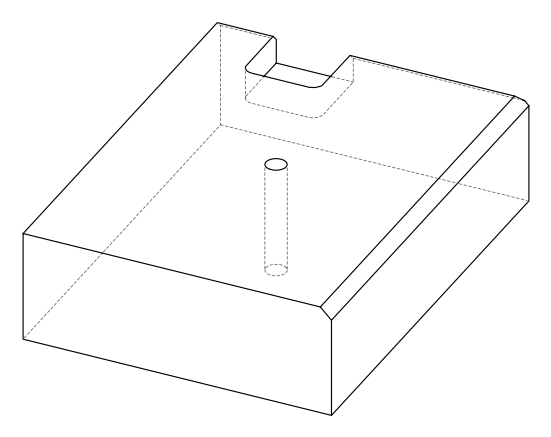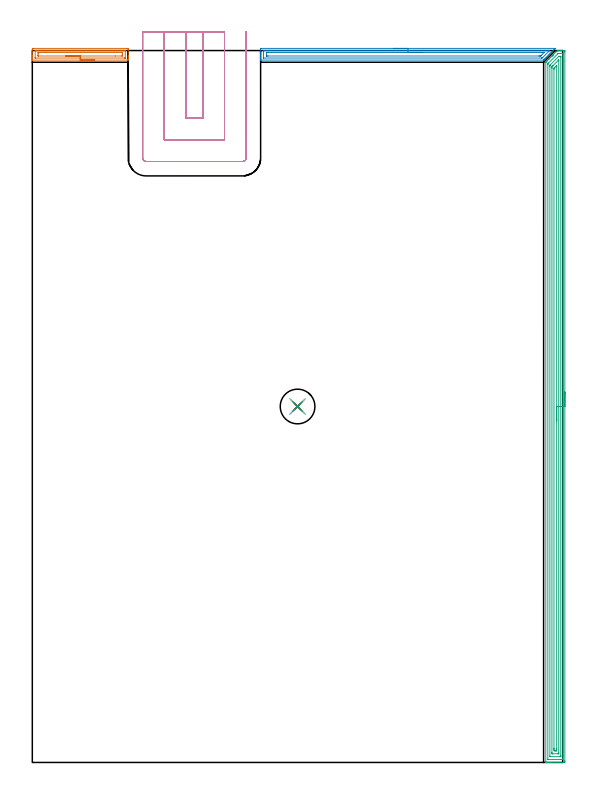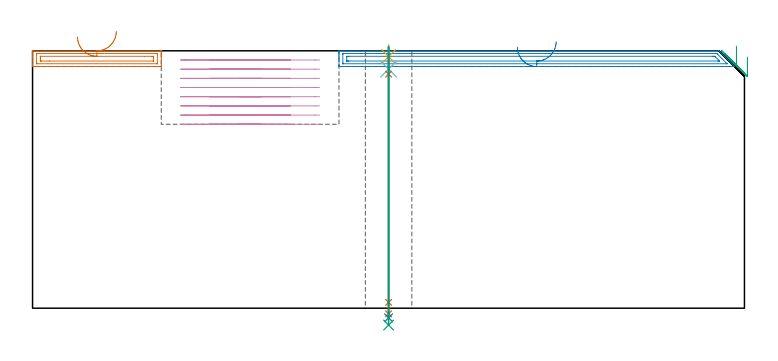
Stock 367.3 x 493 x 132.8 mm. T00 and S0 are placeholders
(PLAN: 9 operations, 6 tool changes, 40.7 min)
(1 AREA_MILL | FG_CHAMFER_SURFACE | UGT0205_001 | 1.82 min | 2499 mm3)
(2 AREA_MILL_1 | FG_CHAMFER_SURFACE_1 | UGT0205_001 | 5.04 min | 6839 mm3)
(3 AREA_MILL_2 | FG_CHAMFER_SURFACE_2 | UGT0205_001 | 19.88 min | 42633 mm3)
(4 MILL_SLOT | SLOT_PARTIAL_RECTANGULAR | UGT0201_094 | Follow Part, ap 5, ae 75% | 12.14 min | 298873 mm3)
(5 SPOT_DRILL | STEP1HOLE | NXT0321_9005460120000 | 0.05 min | 189 mm3)
(6 DRILL_BLIND_HOLE_INTO_CENTER | STEP1HOLE | UGT0301_185 | 0.05 min | 171 mm3)
(7 GUN_DRILL_THROUGH_HOLE | STEP1HOLE | UGT0307_002 | 0.6 min | 3472 mm3)
(8 SPADE_DRILL_TO_ENLARGE_THROUGH_HOLE | STEP1HOLE | UGT0306_006 | 0.56 min | 21148 mm3)
(9 DRILL_TO_ENLARGE_THROUGH_HOLE | STEP1HOLE | UGT0301_057 | 0.58 min | 35017 mm3)
(TOOL UGT0205_001 | Chamfer Mill 20 x 3 x 45 deg. | D20 FL50 Z2)
(TOOL UGT0201_094 | End mill 20 mm | D20 FL38 Z4)
(TOOL NXT0321_9005460120000 | NC Spot Drill, 142deg, 12mm, Carbide, Uncoated | D12 PA142 FL30 Z2)
(TOOL UGT0301_185 | Twist Drill 6.3 mm | D6.3 PA118 FL61 Z2)
(TOOL UGT0307_002 | Gun Drill 6 mm | D6 PA130 FL24 Z1)
(TOOL UGT0306_006 | Spade Drill 15.5mm | D15.5 PA132 FL10 Z2)
(TOOL UGT0301_057 | Twist Drill 24 mm | D24 PA118 FL160 Z2)
(OP 1 AREA_MILL)
G17 G21 G94 G90
T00 M6
G54
G17 G0 G90 X43.2 Y486.4 S1061 M3
G43 Z142.8 H0
G94 G1 X43.162 Z141.928 F250.
X43.048 Z141.064
X42.859 Z140.212
X42.597 Z139.38
X42.263 Z138.574
X41.86 Z137.8
X41.392 Z137.064
X40.86 Z136.372
X40.271 Z135.729
X39.628 Z135.14
X38.936 Z134.608
X38.2 Z134.14
X37.426 Z133.737
X36.62 Z133.403
X35.788 Z133.141
X34.936 Z132.952
X34.072 Z132.838
X33.2 Z132.8
X0.164
X0.01 Y486.403 Z132.788
X0.007 Y486.423 Z132.768
X0. Y486.775 Z132.425
Y487.141 Z132.059
Y487.794 Z131.401
Y489.005 Z130.191
Y489.564 Z129.63
Y493.712 Z125.485
X0.003 Y493.992 Z125.205
X0.009 Y494.492 Z124.706
X0.104 Y494.495 Z124.703
X0.611 Y494.5 Z124.7
X65.277
X65.789 Y494.499 Z124.701
X66.296 Y494.494 Z124.703
X66.392 Y494.492 Z124.706
X66.4 Y493.992 Z125.205
Y489.564 Z129.63
Y489.005 Z130.191
Y488.679 Z130.517
Y488.12 Z131.076
Y487.794 Z131.401
Y487.141 Z132.059
Y486.774 Z132.425
X66.393 Y486.423 Z132.768
X66.39 Y486.403 Z132.788
X66.235 Y486.4 Z132.8
X33.2
Y487.814 Z131.386
X2.175 Y487.815 Z131.385
X2.075 Y487.817 Z131.383
X2.026 Y487.819 Z131.381
X2.01 Y487.821 Z131.379
X2.008 Y487.838 Z131.362
X2.004 Y487.944 Z131.256
X2. Y488.187 Z131.013
Y492.614 Z126.586
X2.004 Y493.008 Z126.192
X2.007 Y493.06 Z126.14
X2.011 Y493.08 Z126.12
X2.017 Y493.081 Z126.119
X2.07 Y493.084 Z126.116
X2.179 Y493.085 Z126.115
X2.397 Y493.086 Z126.114
X64.225 Y493.085 Z126.115
X64.325 Y493.083 Z126.117
X64.374 Y493.081 Z126.119
X64.39 Y493.079 Z126.121
X64.392 Y493.062 Z126.138
X64.396 Y492.956 Z126.244
X64.4 Y492.713 Z126.487
Y488.286 Z130.914
X64.396 Y487.892 Z131.308
X64.393 Y487.84 Z131.36
X64.389 Y487.82 Z131.38
X64.383 Y487.819 Z131.381
X64.33 Y487.816 Z131.384
X64.221 Y487.815 Z131.385
X64.003 Y487.814 Z131.386
X33.2
Y489.228 Z129.972
X4.182 Y489.229 Z129.971
X4.07 Y489.231 Z129.969
X4.03 Y489.233 Z129.967
X4.014 Y489.234 Z129.966
X4.01 Y489.264 Z129.936
X4.005 Y489.384 Z129.816
X4.001 Y489.564 Z129.636
X4. Y490.631 Z128.569
X4.004 Y491.335 Z127.865
X4.007 Y491.509 Z127.691
X4.022 Y491.664 Z127.536
X4.182 Y491.666 Z127.534
X4.738 Y491.67 Z127.53
X8.754 Y491.672 Z127.528
X62.218 Y491.671 Z127.529
X62.33 Y491.669 Z127.531
X62.37 Y491.667 Z127.533
X62.386 Y491.666 Z127.534
X62.39 Y491.636 Z127.564
X62.395 Y491.516 Z127.684
X62.399 Y491.335 Z127.865
X62.4 Y490.269 Z128.931
X62.396 Y489.564 Z129.636
X62.393 Y489.391 Z129.809
X62.378 Y489.235 Z129.965
X62.218 Y489.234 Z129.966
X61.662 Y489.23 Z129.97
X57.646 Y489.228 Z129.972
X33.2
X32.328 Z130.01
X31.464 Z130.123
X30.612 Z130.312
X29.78 Z130.575
X28.974 Z130.908
X28.2 Z131.311
X27.464 Z131.78
X26.772 Z132.311
X26.129 Z132.9
X25.54 Z133.544
X25.008 Z134.236
X24.54 Z134.972
X24.137 Z135.745
X23.803 Z136.551
X23.541 Z137.383
X23.352 Z138.235
X23.238 Z139.1
X23.2 Z139.972
G0 Z142.8
M5
M2
(OP 2 AREA_MILL_1)
G17 G21 G94 G90
T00 M6
G54
G17 G0 G90 X250.15 Y494.5 S1061 M3
G43 Z142.8 H0
Z134.7
G94 G1 X250.188 Z133.828 F250.
X250.302 Z132.964
X250.491 Z132.112
X250.753 Z131.28
X251.087 Z130.474
X251.49 Z129.7
X251.958 Z128.964
X252.49 Z128.272
X253.079 Z127.629
X253.722 Z127.04
X254.414 Z126.508
X255.15 Z126.04
X255.924 Z125.637
X256.73 Z125.303
X257.562 Z125.041
X258.414 Z124.852
X259.278 Z124.738
X260.15 Z124.7
X361.92
X362.174 Y494.495 Z124.705
X362.181 Y494.493 Z124.706
X362.174 Y494.473 Z124.726
X362.023 Y494.322 Z124.877
X361.694 Y493.992 Z125.204
X361.16 Y493.46 Z125.739
X360.808 Y493.107 Z126.09
X360.298 Y492.598 Z126.602
X359.923 Y492.221 Z126.975
X359.436 Y491.736 Z127.464
X359.037 Y491.336 Z127.861
X358.574 Y490.874 Z128.326
X358.152 Y490.45 Z128.747
X358.003 Y490.303 Z128.896
X357.713 Y490.013 Z129.187
X357.266 Y489.565 Z129.632
X356.791 Y489.091 Z130.109
X356.381 Y488.679 Z130.518
X355.88 Y488.18 Z131.019
X355.495 Y487.794 Z131.404
X354.97 Y487.269 Z131.93
X354.727 Y487.025 Z132.172
X354.609 Y486.908 Z132.289
X354.429 Y486.729 Z132.471
X354.312 Y486.612 Z132.588
X354.116 Y486.419 Z132.774
X354.095 Y486.404 Z132.789
X353.983 Y486.4 Z132.8
X158.275
X158.108 Y486.403 Z132.788
X158.1 Y486.425 Z132.765
Y486.798 Z132.401
Y487.099 Z132.101
Y487.794 Z131.401
Y489.026 Z130.171
Y489.565 Z129.63
Y490.181 Z129.014
Y493.723 Z125.474
X158.103 Y493.992 Z125.205
X158.109 Y494.492 Z124.706
X158.215 Y494.494 Z124.704
X158.722 Y494.5 Z124.7
X260.15
Y493.086 Z126.114
X358.024
X358.201 Y493.084 Z126.116
X358.288 Y493.081 Z126.119
X358.317 Y493.079 Z126.121
X358.313 Y493.072 Z126.128
X358.278 Y493.031 Z126.169
X358.181 Y492.931 Z126.269
X358.097 Y492.846 Z126.354
X353.535 Y488.285 Z130.915
X353.286 Y488.041 Z131.159
X353.068 Y487.83 Z131.37
X352.642 Y487.815 Z131.385
X352.62
X160.287 Y487.814 Z131.386
X160.186 Y487.815 Z131.385
X160.136 Y487.818 Z131.382
X160.117 Y487.821 Z131.379
X160.11 Y487.83 Z131.37
X160.105 Y487.946 Z131.254
X160.101 Y488.199 Z131.001
Y492.626 Z126.574
X160.108 Y493.032 Z126.168
X160.11 Y493.08 Z126.12
X160.129 Y493.082 Z126.118
X160.182 Y493.084 Z126.116
X160.291 Y493.085 Z126.115
X160.509 Y493.086 Z126.114
X260.15
Y491.672 Z127.528
X353.535 Y491.671 Z127.529
X354.091
X354.222 Y491.669 Z127.531
X354.429 Y491.665 Z127.535
X354.447 Y491.656 Z127.544
X354.44 Y491.645 Z127.555
X354.429 Y491.629 Z127.571
X352.364 Y489.565 Z129.635
X352.053 Y489.262 Z129.938
X352.032 Y489.243 Z129.957
X352. Y489.236 Z129.964
X351.917 Y489.233 Z129.967
X351.748 Y489.23 Z129.97
X351.193 Y489.229 Z129.971
X350.854
X163.19
X162.634 Y489.23 Z129.97
X162.297 Y489.233 Z129.967
X162.185 Y489.236 Z129.964
X162.11 Y489.246 Z129.954
X162.106 Y489.37 Z129.83
X162.102 Y489.565 Z129.635
X162.1 Y489.759 Z129.441
X162.101 Y491.53 Z127.67
X162.104 Y491.595 Z127.605
X162.11 Y491.646 Z127.554
X162.114 Y491.665 Z127.535
X162.128 Y491.666 Z127.534
X162.297 Y491.669 Z127.531
X162.851 Y491.671 Z127.529
X163.19
X260.15 Y491.672 Z127.528
X261.022 Z127.567
X261.887 Z127.68
X262.738 Z127.869
X263.57 Z128.132
X264.376 Z128.465
X265.15 Z128.868
X265.886 Z129.337
X266.578 Z129.868
X267.221 Z130.457
X267.81 Z131.101
X268.342 Z131.793
X268.81 Z132.528
X269.213 Z133.302
X269.547 Z134.108
X269.809 Z134.94
X269.998 Z135.792
X270.112 Z136.657
X270.15 Z137.528
G0 Z142.8
M5
M2
(OP 3 AREA_MILL_2)
G17 G21 G94 G90
T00 M6
G54
G17 G0 G90 X368.8 Y256.5 S1061 M3
G43 Z142.8 H0
Z129.6
G94 G1 Y256.462 Z128.728 F250.
Y256.348 Z127.864
Y256.159 Z127.012
Y255.897 Z126.18
Y255.563 Z125.374
Y255.16 Z124.6
Y254.691 Z123.864
Y254.16 Z123.172
Y253.571 Z122.529
Y252.928 Z121.94
Y252.236 Z121.409
Y251.5 Z120.94
Y250.726 Z120.537
Y249.92 Z120.203
Y249.088 Z119.941
Y248.236 Z119.752
Y247.372 Z119.638
Y246.5 Z119.6
Y1.078
X368.799 Y0.628 Z119.601
X368.795 Y0.189 Z119.603
X368.792 Y0.01 Z119.606
X368.363 Y0. Z120.035
X358.678 Z129.716
X357.274 Z131.122
X356.917 Z131.477
X356.204 Z132.196
X355.954 Z132.445
X355.599 Y0.003 Z132.792
X355.6 Y0.174 Z132.8
Y0.181
Y484.772
X355.599 Y484.898 Z132.793
Y484.9
X355.721 Y485.022 Z132.677
X355.918 Y485.219 Z132.48
X356.037 Y485.339 Z132.359
X356.37 Y485.67 Z132.03
X356.594 Y485.895 Z131.805
X356.812 Y486.113 Z131.586
X356.917 Y486.219 Z131.479
X357.358 Y486.658 Z131.042
X357.798 Y487.1 Z130.598
X358.005 Y487.305 Z130.394
X358.054 Y487.354 Z130.346
X358.678 Y487.98 Z129.718
X358.895 Y488.195 Z129.505
X359.559 Y488.86 Z128.838
X359.621 Y488.921 Z128.778
X359.793 Y489.093 Z128.606
X359.852 Y489.154 Z128.544
X359.91 Y489.21 Z128.489
X360.091 Y489.391 Z128.308
X360.146 Y489.447 Z128.251
X360.199 Y489.499 Z128.2
X360.389 Y489.69 Z128.01
X360.439 Y489.74 Z127.958
X360.488 Y489.788 Z127.911
X360.687 Y489.988 Z127.712
X360.733 Y490.034 Z127.665
X360.777 Y490.077 Z127.622
X360.985 Y490.286 Z127.414
X363.369 Y492.67 Z125.03
X363.521 Y492.822 Z124.876
X363.671 Y492.968 Z124.727
X363.705 Y492.994 Z124.692
X363.741 Y492.998 Z124.657
X363.764 Y493. Z124.633
X364.841 Z123.553
X366.079 Z122.318
X366.602 Z121.792
X367.221 Z121.175
X367.483 Z120.913
X368.101 Z120.295
X368.363 Y492.996 Z120.033
X368.791 Y492.99 Z119.605
X368.795 Y492.81 Z119.603
X368.799 Y492.372 Z119.601
X368.8 Y491.928 Z119.6
Y246.5
X367.386 Z121.014
X367.385 Y2.515 Z121.015
X367.384 Y2.416 Z121.016
X367.379 Y2.028 Z121.021
X367.004 Y2.009 Z121.396
X366.602 Y2.003 Z121.798
X366.131 Y2. Z122.269
X365.722 Z122.678
X357.327 Z131.073
X357.108 Y2.002 Z131.292
X357.074 Y2.004 Z131.326
X357.039 Y2.01 Z131.361
X357.021 Y2.015 Z131.379
X357.02 Y2.043 Z131.38
X357.015 Y2.317 Z131.385
Y483.332
X357.016 Y483.431 Z131.384
X357.021 Y483.827 Z131.379
X357.029 Y483.868 Z131.371
X357.056 Y483.899 Z131.344
X357.108 Y483.955 Z131.292
X357.194 Y484.044 Z131.206
X357.475 Y484.325 Z130.925
X363.848 Y490.698 Z124.552
X363.961 Y490.809 Z124.439
X364.095 Y490.937 Z124.305
X364.143 Y490.981 Z124.257
X364.197 Y490.99 Z124.203
X364.434 Y490.997 Z123.966
X365.722 Y491. Z122.678
X367.073 Z121.327
X367.292 Y490.998 Z121.108
X367.326 Y490.996 Z121.074
X367.361 Y490.99 Z121.039
X367.379 Y490.985 Z121.021
X367.38 Y490.957 Z121.02
X367.385 Y490.683 Z121.015
X367.386 Y246.5 Z121.014
X365.972 Z122.428
X365.971 Y4.845 Z122.429
X365.969 Y4.205 Z122.431
X365.967 Y4.078 Z122.433
X365.965 Y4.022 Z122.435
X365.915 Y4.008 Z122.485
X365.722 Y4.005 Z122.678
X365.042 Y4. Z123.358
X358.879 Y4.001 Z129.521
X358.678 Y4.004 Z129.722
X358.478 Y4.01 Z129.923
X358.435 Y4.016 Z129.965
X358.433 Y4.053 Z129.967
X358.43 Y4.12 Z129.97
X358.429 Y4.205 Z129.971
Y4.458
Y481.896
X358.431 Y482.537 Z129.969
X358.433 Y482.786 Z129.967
X358.435 Y482.822 Z129.965
X358.452 Y482.843 Z129.948
X358.501 Y482.897 Z129.899
X358.678 Y483.078 Z129.722
X364.396 Y488.795 Z124.004
X364.548 Y488.94 Z123.852
X364.59 Y488.979 Z123.81
X364.648 Y488.992 Z123.752
X364.841 Y488.995 Z123.559
X365.521 Y488.999 Z122.879
X365.722 Y488.996 Z122.678
X365.922 Y488.99 Z122.478
X365.965 Y488.984 Z122.435
X365.967 Y488.947 Z122.433
X365.97 Y488.88 Z122.43
X365.971 Y488.795 Z122.429
Y488.542
X365.972 Y246.5 Z122.428
X364.557 Z123.843
Y6.887
X364.555 Y6.283 Z123.845
X364.552 Y6.08 Z123.848
X364.551 Y6.015 Z123.849
X364.506 Y6.01 Z123.894
X364.397 Y6.006 Z124.003
X363.961 Y6. Z124.439
X360.439 Z127.961
X360.002 Y6.004 Z128.398
X359.895 Y6.008 Z128.505
X359.849 Y6.011 Z128.551
X359.848 Y6.048 Z128.552
X359.845 Y6.143 Z128.555
X359.843 Y6.598 Z128.557
Y6.887
Y480.749
X359.844 Y481.353 Z128.556
X359.847 Y481.643 Z128.553
X359.85 Y481.789 Z128.55
X359.946 Y481.89 Z128.454
X360.07 Y482.018 Z128.33
X360.439 Y482.39 Z127.961
X360.512 Y482.463 Z127.888
X364.162 Y486.113 Z124.238
X364.3 Y486.247 Z124.1
X364.51 Y486.449 Z123.89
X364.551 Y486.465 Z123.849
X364.553 Y486.406 Z123.847
X364.556 Y486.113 Z123.844
X364.557 Y485.925 Z123.843
Y246.5
X363.143 Z125.257
Y9.505
X363.139 Y8.675 Z125.261
X363.137 Y8.618 Z125.263
X363.08 Y8.01 Z125.32
X362.861 Y8.004 Z125.539
X362.2 Y8.001 Z126.2
X361.983 Z126.417
X361.32 Y8.01 Z127.08
X361.264 Y8.675 Z127.136
X361.26 Y8.735 Z127.14
X361.257 Y9.569 Z127.143
Y9.633
Y479.918
X361.264 Y480.749 Z127.136
X361.288 Y480.78 Z127.112
X361.32 Y480.816 Z127.08
X361.728 Y481.228 Z126.672
X362.141 Y481.643 Z126.259
X363.08 Y482.581 Z125.32
X363.104 Y482.6 Z125.296
X363.137 Y482.625 Z125.263
X363.139 Y482.6 Z125.261
X363.142 Y482.537 Z125.258
X363.143 Y482.474 Z125.257
Y246.5
Y245.628 Z125.295
Y244.763 Z125.409
Y243.912 Z125.598
Y243.08 Z125.86
Y242.274 Z126.194
Y241.5 Z126.597
Y240.764 Z127.065
Y240.072 Z127.596
Y239.429 Z128.186
Y238.84 Z128.829
Y238.308 Z129.521
Y237.84 Z130.257
Y237.437 Z131.031
Y237.103 Z131.837
Y236.841 Z132.669
Y236.652 Z133.52
Y236.538 Z134.385
Y236.5 Z135.257
G0 Z142.8
M5
M2
(OP 4 MILL_SLOT)
G17 G21 G94 G90
T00 M6
G54
G17 G0 G90 X106.4 Y506. S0 M3
G43 Z142.8 H0
Z128.062
G94 G1 Y503. F250.
Y446.2 F500.
X118.1
Y503.
Y506. F250.
X91.4
Y503.
Y431.2 F500.
X133.1
Y503.
Y506. F250.
X76.4
Y503.
Y418.6 F500.
G3 X78.8 Y416.2 R2.4
G1 X145.7
G3 X148.1 Y418.6 R2.4
G1 Y503.
Y506. F250.
G0 X106.4 Z123.325
G1 Y503.
Y446.2 F500.
X118.1
Y503.
Y506. F250.
X91.4
Y503.
Y431.2 F500.
X133.1
Y503.
Y506. F250.
X76.4
Y503.
Y418.6 F500.
G3 X78.8 Y416.2 R2.4
G1 X145.7
G3 X148.1 Y418.6 R2.4
G1 Y503.
Y506. F250.
G0 X106.4 Z118.587
G1 Y503.
Y446.2 F500.
X118.1
Y503.
Y506. F250.
X91.4
Y503.
Y431.2 F500.
X133.1
Y503.
Y506. F250.
X76.4
Y503.
Y418.6 F500.
G3 X78.8 Y416.2 R2.4
G1 X145.7
G3 X148.1 Y418.6 R2.4
G1 Y503.
Y506. F250.
G0 X106.4 Z113.85
G1 Y503.
Y446.2 F500.
X118.1
Y503.
Y506. F250.
X91.4
Y503.
Y431.2 F500.
X133.1
Y503.
Y506. F250.
X76.4
Y503.
Y418.6 F500.
G3 X78.8 Y416.2 R2.4
G1 X145.7
G3 X148.1 Y418.6 R2.4
G1 Y503.
Y506. F250.
G0 X106.4 Z109.112
G1 Y503.
Y446.2 F500.
X118.1
Y503.
Y506. F250.
X91.4
Y503.
Y431.2 F500.
X133.1
Y503.
Y506. F250.
X76.4
Y503.
Y418.6 F500.
G3 X78.8 Y416.2 R2.4
G1 X145.7
G3 X148.1 Y418.6 R2.4
G1 Y503.
Y506. F250.
G0 X106.4 Z104.375
G1 Y503.
Y446.2 F500.
X118.1
Y503.
Y506. F250.
X91.4
Y503.
Y431.2 F500.
X133.1
Y503.
Y506. F250.
X76.4
Y503.
Y418.6 F500.
G3 X78.8 Y416.2 R2.4
G1 X145.7
G3 X148.1 Y418.6 R2.4
G1 Y503.
Y506. F250.
G0 X106.4 Z99.637
G1 Y503.
Y446.2 F500.
X118.1
Y503.
Y506. F250.
X91.4
Y503.
Y431.2 F500.
X133.1
Y503.
Y506. F250.
X76.4
Y503.
Y418.6 F500.
G3 X78.8 Y416.2 R2.4
G1 X145.7
G3 X148.1 Y418.6 R2.4
G1 Y503.
Y506. F250.
G0 X106.4 Z94.9
G1 Y503.
Y446.2 F500.
X118.1
Y503.
Y506. F250.
X91.4
Y503.
Y431.2 F500.
X133.1
Y503.
Y506. F250.
X76.4
Y503.
Y418.6 F500.
G3 X78.8 Y416.2 R2.4
G1 X145.7
G3 X148.1 Y418.6 R2.4
G1 Y503.
Y506. F250.
G0 Z142.8
M5
M2
(OP 5 SPOT_DRILL)
G17 G21 G94 G90
T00 M6
G54
G17 G0 G90 X183.7 Y246.5 S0 M3
G43 Z142.8 H0
G94 G81 G98 Z129.8 F250. R135.8
G80
M5
M2
(OP 6 DRILL_BLIND_HOLE_INTO_CENTER)
G17 G21 G94 G90
T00 M6
G54
G17 G0 G90 X183.7 Y246.5 S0 M3
G43 Z142.8 H0
G94 G81 G98 Z123.35 F250. R134.8
G80
M5
M2
(OP 7 GUN_DRILL_THROUGH_HOLE)
G17 G21 G94 G90
T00 M6
G54
G17 G0 G90 X183.7 Y246.5 M8
G43 Z142.8 H0
Z130.913
S716 M3
G94 G1 Z120.754 F125. M26
G4 X.084
Z3. F250.
G4 X.084
Z-2.899 F125.
G4 X.084
M5
M9
G0 Z130.913
Z142.8
M2
(OP 8 SPADE_DRILL_TO_ENLARGE_THROUGH_HOLE)
G17 G21 G94 G90
T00 M6
G54
G17 G0 G90 X183.7 Y246.5 S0 M3
G43 Z142.8 H0
G94 G73 G98 Z-4.951 F250. Q15.306 R134.8
G80
M5
M2
(OP 9 DRILL_TO_ENLARGE_THROUGH_HOLE)
G17 G21 G94 G90
T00 M6
G54
G17 G0 G90 X183.7 Y246.5 S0 M3
G43 Z142.8 H0
G94 G73 G98 Z-8.71 F250. Q23.585 R134.8
G80
M5
M2
